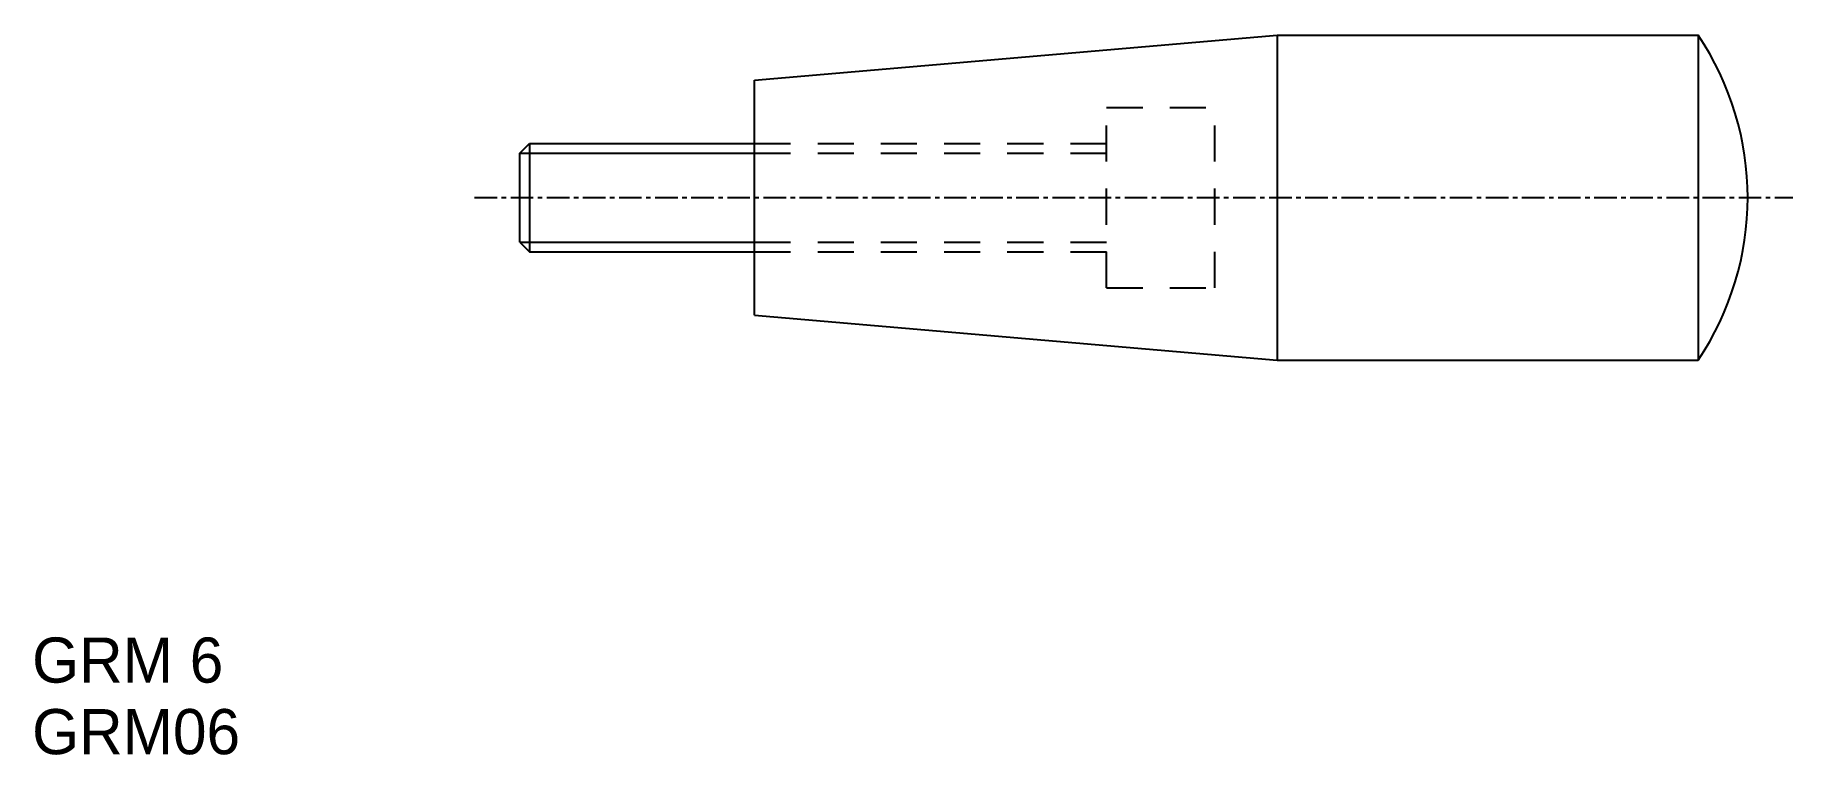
# Model space of a CAD drawing. Extents: x 0.2 to 97.5, y 0 to 39.8.
import ezdxf

# ---------------------------------------------------------------- set-up
doc = ezdxf.new("R2010")
doc.units = 0
doc.linetypes.add('CENTER', pattern=[2, 1.25, -0.25, 0.25, -0.25])
doc.linetypes.add('DASHED', pattern=[3.5, 2, -1.5])
doc.layers.get('0').update_dxf_attribs({"linetype": 'CONTINUOUS'})
doc.layers.add('CENTER', color=1, linetype='CENTER')

msp = doc.modelspace()

# ---------------------------------------------------------------- linework, layer by layer
for p, q in [((40, 37.325), (68.947, 39.825)), ((68.947, 39.825), (68.947, 21.825)), ((68.947, 39.825), (92.25, 39.825)), ((92.25, 39.825), (92.25, 21.825)), ((40, 24.325), (40, 37.325)), ((27, 33.283), (27.542, 33.825)), ((27, 28.366), (27, 33.283)), ((27.542, 33.825), (40, 33.825)), ((27.542, 33.825), (27.542, 27.825)), ((27, 28.366), (27.542, 27.825)), ((27.542, 27.825), (40, 27.825)), ((40, 24.325), (68.947, 21.825)), ((68.947, 21.825), (92.25, 21.825))]:
    msp.add_line(p, q)
at = {"color": 3, "linetype": 'DASHED'}
for p, q in [((59.5, 35.825), (65.5, 35.825)), ((59.5, 25.825), (59.5, 35.825)), ((65.5, 25.825), (65.5, 35.825)), ((40, 33.825), (59.5, 33.825)), ((40, 33.283), (59.5, 33.283)), ((40, 28.366), (59.5, 28.366)), ((40, 27.825), (59.5, 27.825)), ((59.5, 25.825), (65.5, 25.825))]:
    msp.add_line(p, q, dxfattribs=at)
at = {"color": 3}
for p, q in [((27, 33.283), (40, 33.283)), ((27, 28.366), (40, 28.366))]:
    msp.add_line(p, q, dxfattribs=at)
msp.add_arc((78.898, 30.825), 16.102, 326.01835, 33.98165)
at = {"layer": 'CENTER', "color": 1, "linetype": 'CENTER'}
msp.add_line((24.5, 30.825), (97.5, 30.825), dxfattribs=at)

# ---------------------------------------------------------------- texts
for s, p in [('GRM 6', (0, 3.964)), ('GRM06', (0, 0))]:
    msp.add_text(s, height=2.5).set_placement(p)

doc.saveas('drawing.dxf')
